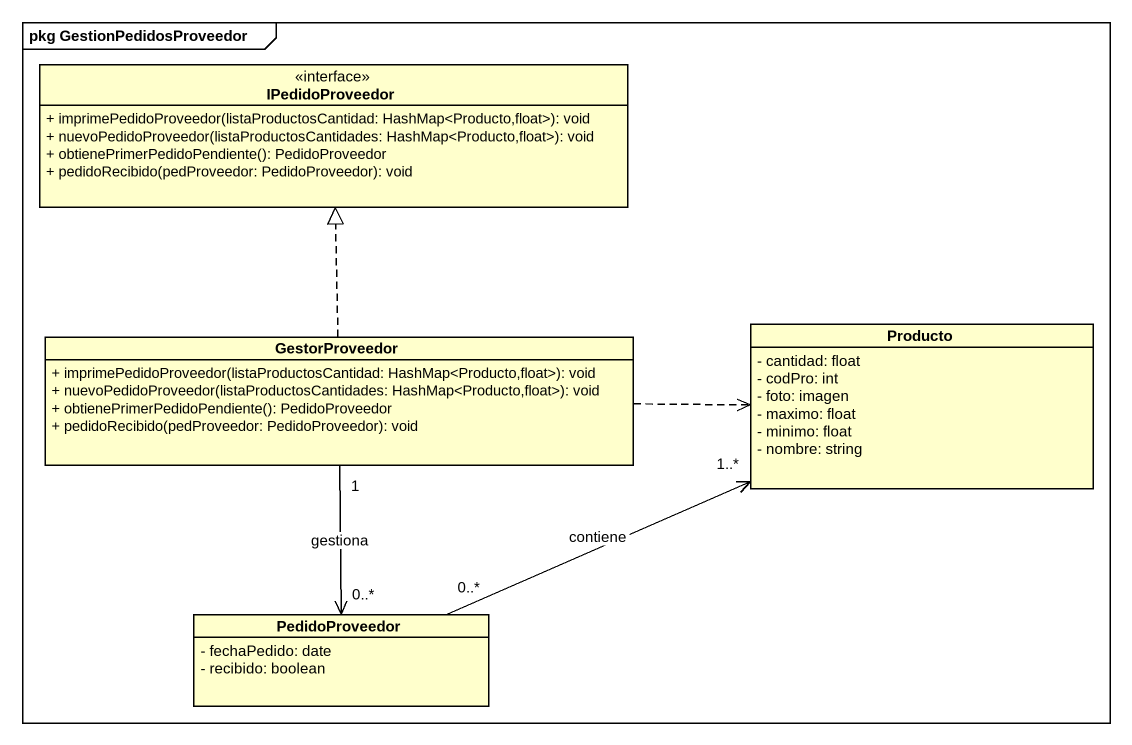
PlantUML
@startuml
mainframe pkg GestionPedidosProveedor
hide circle
hide empty members
skinparam classAttributeIconSize 0
class IPedidoProveedor <<interface>> {
  + imprimePedidoProveedor(listaProductosCantidad: HashMap<Producto,float>): void
  + nuevoPedidoProveedor(listaProductosCantidades: HashMap<Producto,float>): void
  + obtienePrimerPedidoPendiente(): PedidoProveedor
  + pedidoRecibido(pedProveedor: PedidoProveedor): void
}
class GestorProveedor {
  + imprimePedidoProveedor(listaProductosCantidad: HashMap<Producto,float>): void
  + nuevoPedidoProveedor(listaProductosCantidades: HashMap<Producto,float>): void
  + obtienePrimerPedidoPendiente(): PedidoProveedor
  + pedidoRecibido(pedProveedor: PedidoProveedor): void
}
class Producto {
  - cantidad: float
  - codPro: int
  - foto: imagen
  - maximo: float
  - minimo: float
  - nombre: string
}
class PedidoProveedor {
  - fechaPedido: date
  - recibido: boolean
}
GestorProveedor .up.|> IPedidoProveedor
GestorProveedor .right.> Producto
GestorProveedor "1" --> "0..*" PedidoProveedor : gestiona
PedidoProveedor "0..*" -right-> "1..*" Producto : contiene
@enduml
